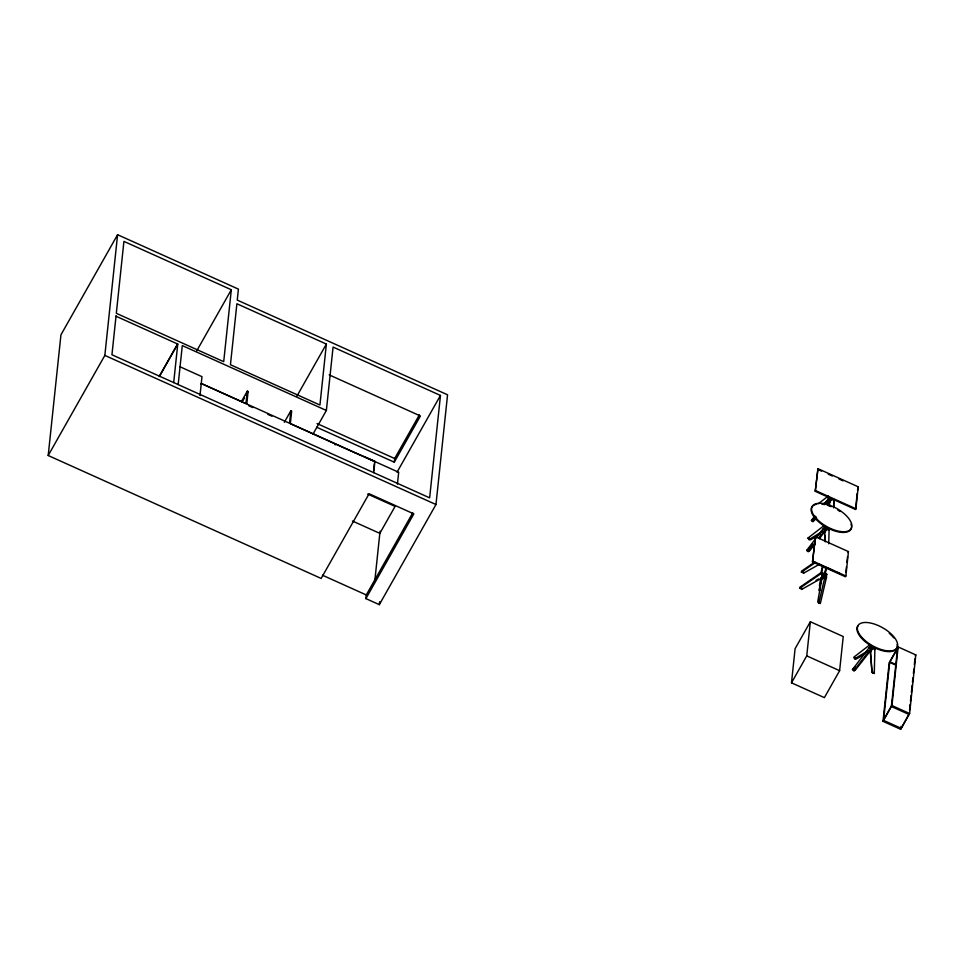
<?xml version="1.0" encoding="UTF-8"?>
<svg xmlns="http://www.w3.org/2000/svg" width="964" height="964" viewBox="0 0 964 964"><rect width="100%" height="100%" fill="white"/><g stroke="black" fill="none" stroke-linecap="round" stroke-linejoin="round"><path stroke-width="1.45" d="M828.715 543.817L829.112 529.381L826.871 528.38L824.594 533.2L825.292 541.804M833.607 507.835L833.884 499.388L833.715 506.859M874.276 673.475L874.902 648.567L872.661 647.567L870.384 652.387L872.034 672.462L874.276 673.475L874.372 672.498M802.156 572.146L802.831 572.146M873.336 672.414L873.191 673.065L872.769 672.294M809.543 539.442L809.23 539.057M819.279 602.97L818.472 602.801L818.954 602.416M854.984 657.942L855.237 658.713L854.634 657.93M813.182 521.054L812.206 520.885L813.11 520.837M853.634 669.727L854.08 670.45M365.898 598.608L413.833 513.884L369.092 493.737L321.157 578.448L48.2 455.514L60.949 334.821L117.596 234.71L238.409 289.116L237.252 300.093L447.561 394.806L435.969 504.534L379.322 604.657L365.898 598.608L366.284 594.945L412.749 512.836M48.2 455.514L104.847 355.403L117.596 234.71M116.066 315.746L111.945 354.764L429.643 497.846L440.464 395.445L333.074 347.076L326.374 410.471L313.131 433.872M173.689 382.575L177.762 344.052L116.017 316.24M178.171 384.588L182.292 345.582L326.374 410.471M200.102 394.469L201.982 376.671L180.051 366.79M201.368 383.539L223.443 393.481M231.312 289.754L223.708 361.681L116.319 313.312L123.922 241.386L231.312 289.754L196.74 350.86M223.672 393.589L245.748 403.53M247.29 391.167L246.025 403.193L246.82 403.555L248.097 391.529L247.29 391.167L241.374 401.614M290.851 410.784L289.586 422.81L290.393 423.172L291.658 411.146L290.851 410.784L284.332 422.328M290.562 423.714L312.637 433.655M312.866 433.764L334.942 443.705M326.374 344.064L319.94 405.025L230.444 364.717L236.891 303.756L326.374 344.064L296.948 396.071M335.159 443.802L354.909 452.694M355.126 452.791L374.924 461.25L373.719 472.661M373.61 470.613L374.333 463.756M374.888 580.159L380.057 531.188M316.662 427.221L394.276 462.19L394.674 458.527L419.364 414.882M379.322 604.657L379.635 601.693M397.433 484.145L398.686 472.264L365.802 457.454M799.734 588.221L799.843 587.245L821.099 572.664L823.328 573.676L821.051 578.496L801.976 589.233L799.734 588.221L820.991 573.64L821.099 572.664M818.93 564.555L803.675 573.134L801.433 572.134L801.542 571.158L814.532 562.241M791.492 682.825L795.095 648.688L810.35 621.732L843.235 636.541L839.62 670.679L824.377 697.635L791.492 682.825L806.748 655.869L810.35 621.732M801.976 589.233L802.072 588.257M803.675 573.134L803.771 572.158M815.243 491.303L817.954 468.673L858.225 486.808L855.899 508.751L855.514 509.45L815.243 491.303L817.954 468.673M812.495 561.928L815.508 536.767L848.441 551.601L845.874 575.978L845.428 576.761L812.495 561.928L815.508 536.767M823.822 532.381L824.437 532.333L823.895 531.658M824.594 533.2L824.69 532.224M821.051 578.496L821.159 577.52M829.594 506.076L829.462 502.232L831.643 498.376L831.534 499.352L833.776 500.364M829.558 502.461L828.835 501.762M822.786 578.665C818.701 578.267 828.245 569.832 825.027 567.663M829.112 529.381L829.004 530.357L826.775 529.357M845.886 572.459L846.488 566.724M846.946 562.422L847.549 556.674M855.514 509.45L857.213 493.351M857.526 490.423L858.225 486.808M869.01 651.158L869.998 651.062M870.384 652.387L872.661 647.567M872.034 672.462L870.48 651.411M874.902 648.567L874.794 649.543L872.565 648.543M883.012 721.337L889.194 662.714L898.123 646.94L915.8 654.905L909.606 713.517L900.677 729.29L883.012 721.337L891.929 705.552L898.123 646.94M897.58 647.904L891.387 706.516L909.064 714.481L909.124 713.866L901.232 728.338L883.554 720.373L889.748 661.762L895.182 664.208M900.677 729.29L900.991 726.362M909.534 710.082L910.149 704.226M910.462 701.286L911.076 695.43M911.39 692.501L912.161 685.175M912.474 682.235L912.932 677.849M913.402 673.45L913.86 669.052M914.33 664.654L914.944 658.798M824.437 532.333L826.823 528.85L819.316 538.731M821.677 577.785L823.485 574.604M870.227 651.519L872.613 648.037L855.189 670.257L853.959 670.799L852.453 669.619L869.058 647.82L870.299 647.266L871.793 648.447L870.564 649.001L853.959 670.799M819.436 585.618L820.701 578.545M821.714 572.893L822.979 565.82M820.617 574.375L822.617 565.796M821.918 577.605L818.918 590.462L820.147 589.92M825.317 573.447L826.63 567.88M818.737 603.271L824.967 576.785L823.967 575.231L821.786 579.087L817.737 601.705L818.737 603.271L820.34 603.476L826.57 577.002L825.57 575.436L823.967 575.231M825.533 578.569L826.835 574.399L825.329 573.206L824.1 573.761L825.594 574.942L826.835 574.399M159.422 376.068L177.075 344.859M159.373 376.562L177.762 344.052M200.861 384.19L201.259 383.491L374.876 461.684L374.478 462.383M243.024 400.506L244.47 397.939M245.916 395.373L248.097 391.529M394.276 462.19L420.425 415.978L329.182 374.876M397.06 472.167L440.464 395.445M827.124 501.437L829.305 497.581L828.293 496.026L818.303 503.762M828.594 503.124L830.775 499.268L829.269 498.087L823.666 504.365M829.365 503.208L831.595 498.858L828.594 502.389M823.087 530.152L824.533 527.585L823.533 526.019L807.977 538.057L808.977 539.611L810.579 539.816L820.316 533.875M821.882 576.243L823.328 573.676M823.184 577.557L824.786 575.339L823.401 577.725M848.007 552.372L848.441 551.601M897.52 648.507L889.676 662.364L896.472 665.425M915.258 655.869L915.8 654.905M883.614 719.759L891.459 705.913M854.478 658.195L855.454 658.424M812.218 520.825L813.074 521.199L812.351 520.741M815.966 518.825L812.929 521.62L811.435 520.439L814.929 515.848M812.929 521.62L816.436 517.029M826.04 504.413L830.775 499.268M814.809 544.335L809.399 551.071L808.169 551.613L806.663 550.432L823.268 528.634L824.509 528.079L826.003 529.26L818.653 537.852M808.169 551.613L815.158 542.443M814.472 517.644L811.435 520.439M808.796 548.757L812.411 544.274M855.49 666.823L852.453 669.619M869.323 645.205L870.323 646.772L871.926 646.977L870.926 645.422L869.323 645.205L853.767 657.243L854.767 658.798L856.369 659.014L864.889 653.809M801.433 572.134L815.604 562.41M822.256 504.413L825.907 502.184M808.977 539.611L822.352 531.429M854.767 658.798L868.142 650.616M816.062 580.388L818.617 578.954M806.663 550.432L807.904 549.878M872.709 672.474L873.492 672.848L872.733 672.402M855.357 658.496L854.622 658.123M823.533 526.019L825.136 526.236L826.136 527.79L824.533 527.585M807.977 538.057L809.579 538.261M824.967 576.785L826.57 577.002M817.556 469.36L821.581 471.179M828.293 474.204L832.33 476.011M839.042 479.036L843.066 480.855M815.628 490.616L855.899 508.751M812.929 561.144L845.874 575.978M817.689 563.639L823.015 566.049M825.678 567.242L833.679 570.845M836.342 572.05L840.343 573.845M820.991 573.64L823.232 574.64M317.048 423.57L394.674 458.527M806.748 655.869L839.62 670.679M248.712 405.736L252.809 407.579M267.847 414.351L271.956 416.207M334.653 444.44L335.46 444.802M891.929 705.552L909.606 713.517M199.705 395.156L200.512 395.517M104.847 355.403L435.969 504.534M367.67 494.062L395.071 506.401L379.828 533.357L352.426 521.018M322.446 575.207L366.175 594.896M808.049 550.89L807.519 551.034M807.712 550.902L808.398 550.914M828.04 498.629L829.534 499.822M823.268 528.634L824.774 529.814M869.058 647.82L870.564 649.001M800.506 588.317L801.096 588.534M824.931 535.092L825.401 540.828M851.465 527.272A22.425 10.315 29.5 0 1 823.352 525.416A22.425 10.315 29.5 0 1 816.653 504.208M822.268 504.172A22.425 10.315 29.5 0 1 824.69 504.594M827.233 505.257A22.425 10.315 29.5 0 1 831.173 506.666M837.656 509.956A22.425 10.315 29.5 0 1 840.102 511.535M851.079 524.127A22.425 10.315 29.5 0 1 851.489 526.284M897.147 644.41A22.425 10.315 29.5 0 1 875.083 647.965A22.425 10.315 29.5 0 1 857.972 625.793M889.266 633.3A22.425 10.315 29.5 0 1 893.797 637.903M816.665 518.861A22.425 10.315 29.5 0 0 850.875 529.116A22.425 10.315 29.5 0 0 827.63 504.57A22.425 10.315 29.5 0 0 816.665 518.861M862.455 638.048A22.425 10.315 29.5 0 0 896.665 648.302A22.425 10.315 29.5 0 0 873.42 623.756A22.425 10.315 29.5 0 0 862.455 638.048"/></g></svg>
